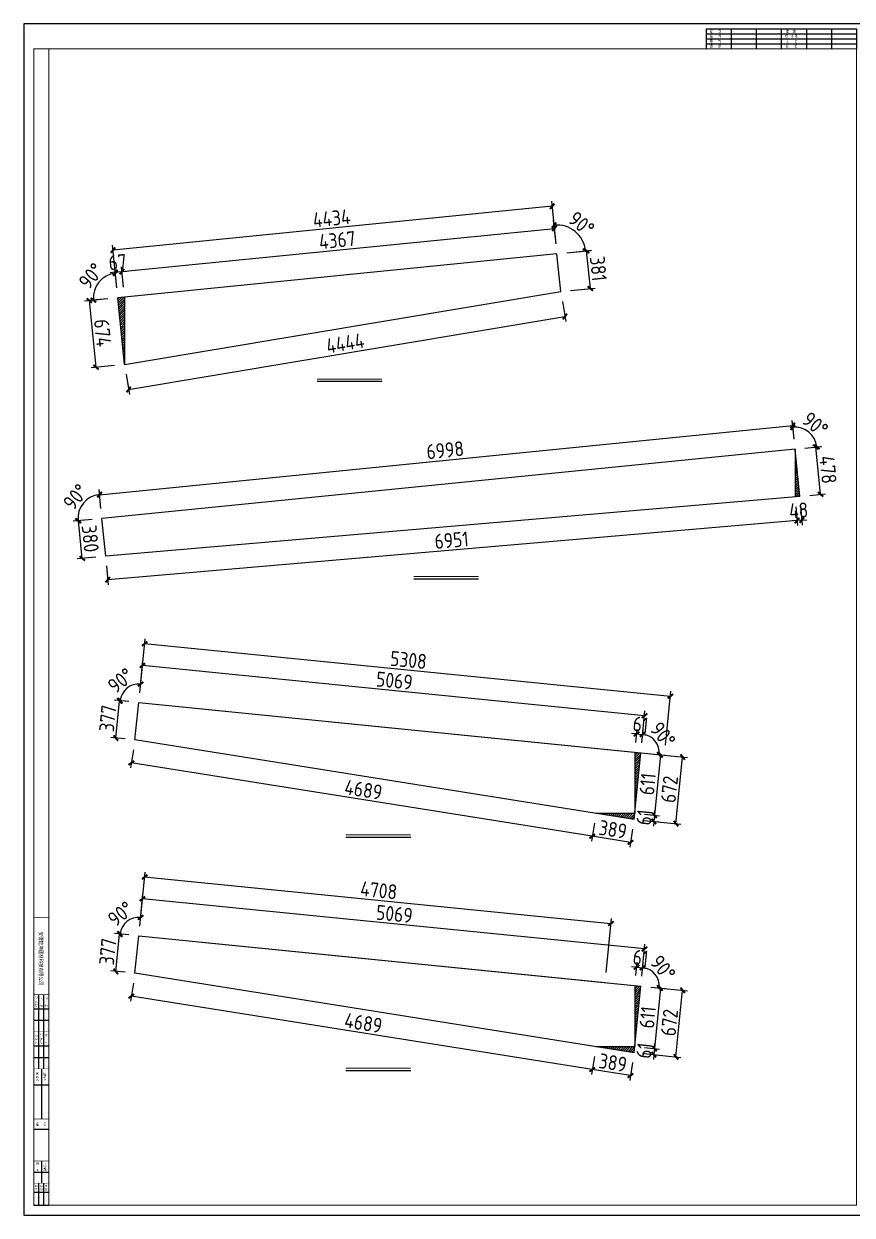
# Model space of a CAD drawing. Extents: x -41778 to 305453, y -85562 to 95360.
# Drawn here: x 104883 to 121527, y -85562 to -61625 of the extents above; entities that cross this region are included whole.
import ezdxf

# ---------------------------------------------------------------- set-up
doc = ezdxf.new("R2010")
doc.units = 0
doc.header["$LTSCALE"] = 1000
doc.header["$MEASUREMENT"] = 0
doc.layers.add('_TCH_MASK', color=7, linetype='Continuous')
doc.layers.add('PUB_TITLE', color=4, linetype='Continuous')
doc.styles.get("Standard").update_dxf_attribs({"font": 'gbenor.shx', "bigfont": 'gbcbig.shx'})
doc.styles.add('图框', font='')
doc.styles.get('图框').set_extended_font_data('SimSun')
doc.dimstyles.get("Standard").update_dxf_attribs({"dimscale": 100, "dimtxt": 3.5, "dimasz": 1, "dimexe": 2.5, "dimexo": 3, "dimgap": 1.5, "dimtad": 1, "dimdec": 0, "dimzin": 0, "dimdsep": 46, "dimtxsty": 'Standard', "dimblk": 'ARCHTICK', "dimcen": 0.09, "dimadec": 0, "dimazin": 0, "dimtfac": 1, "dimtdec": 0, "dimtix": 1, "dimtmove": 2, "dimatfit": 3, "dimfxl": 1, "dimtolj": 1, "dimtzin": 0, "dimarcsym": 0})
pattern_1 = [(45, (-56637.08, -27007.733), (-22.4506403, 22.4506403), [])]
pattern_2 = [(45, (-56637.08, -31695), (-22.4506403, 22.4506403), [])]

# ---------------------------------------------------------------- blocks, each defined once
blk = doc.blocks.new('$titleblk$00000095')
for p, q in [((-150, 20), (-150, 0)), ((-150, 20), (0, 20)), ((-150, 15), (-75, 15)), ((-125, 20), (-125, 0)), ((-100, 20), (-100, 0)), ((-75, 20), (-75, 0)), ((-75, 20), (-75, 0)), ((-75, 15), (0, 15)), ((-50, 20), (-50, 0)), ((-25, 20), (-25, 0)), ((0, 20), (0, 0)), ((-150, 10), (-75, 10)), ((-150, 5), (-75, 5)), ((-75, 10), (0, 10)), ((-75, 5), (0, 5))]:
    blk.add_line(p, q)
at = {"width": 0.8}
for s, p in [('建   筑', (-146.4, 15.6)), ('结   构', (-146.4, 10.9)), ('给 排 水', (-71, 10.9)), ('暖  通', (-70.3, 15.7)), ('通   讯', (-146.4, 0.9)), ('电   气', (-146.4, 5.6)), ('工   艺', (-70.3, 6.1)), ('自   控', (-70.3, 1.2))]:
    blk.add_text(s, height=3.51, dxfattribs=at).set_placement(p)
blk = doc.blocks.new('新块')
for p, q in [((-8240, 400), (-8240, 1000)), ((-7780, 400), (-7780, 1000)), ((-6760, 400), (-6760, 1000)), ((-6300, 400), (-6300, 1000)), ((-5200, 400), (-5200, 1000)), ((-3440, 400), (-3440, 1000)), ((-1720, 400), (-1720, 1000)), ((-920, 400), (-920, 1000)), ((-400, 400), (-400, 1000)), ((-5840, 800), (-8800, 800)), ((-5840, 600), (-8800, 600)), ((-5840, 700), (-3840, 700)), ((-2160, 700), (-1280, 700)), ((-400, 800), (-1280, 800)), ((-400, 600), (-1280, 600))]:
    blk.add_line(p, q)
for points, const_width in [([(-11880, 400), (-11880, 1000), (-400, 1000)], 32), ([(-8800, 400), (-8800, 1000)], 20), ([(-7320, 400), (-7320, 1000)], 20), ([(-5840, 400), (-5840, 1000)], 20), ([(-3840, 400), (-3840, 1000)], 20), ([(-2160, 400), (-2160, 1000)], 20), ([(-1280, 400), (-1280, 1000)], 20)]:
    blk.add_lwpolyline(points, dxfattribs=dict(const_width=const_width))
at = {"layer": 'PUB_TITLE'}
blk.add_lwpolyline([(-47560, 0), (0, 0), (0, 33640), (-47560, 33640)], close=True, dxfattribs=at)
at = {"layer": 'PUB_TITLE', "const_width": 40}
blk.add_lwpolyline([(-46560, 400), (-400, 400), (-400, 33240), (-46560, 33240)], close=True, dxfattribs=at)
at = {"layer": 'PUB_TITLE', "const_width": 32}
blk.add_lwpolyline([(-400, 1000), (-46560, 1000)], dxfattribs=at)
at = {"layer": 'PUB_TITLE', "xscale": 40, "yscale": 40, "zscale": 40, "rotation": 90}
blk.add_blockref('$titleblk$00000095', (-46560, 33240), dxfattribs=at)
at = {"style": '图框', "width": 0.8}
for s, height, p in [('安徽乾坤建材科技有限公司', 160, (-11315, 604)), ('项目负责人', 80, (-8739, 457)), ('审    核', 80, (-8702, 659)), ('审    定', 80, (-8701, 854)), ('设计负责人', 80, (-7265, 659)), ('校    对', 80, (-7217, 851)), ('设 计 人', 80, (-7213, 457)), ('项目名称', 80, (-5712, 494)), ('工程名称', 80, (-5712, 794)), ('名称', 80, (-3732, 498)), ('图纸', 80, (-3732, 778)), ('工程编号', 80, (-2112, 803)), ('图   号', 80, (-2098, 504)), ('比 例', 80, (-1211, 457)), ('阶 段', 80, (-1205, 851)), ('日 期', 80, (-1212, 659))]:
    blk.add_text(s, height=height, dxfattribs=at).set_placement(p)
for tag, p in [('审定人', (-8147, 838)), ('校对', (-6621, 837)), ('阶段', (-810, 832)), ('项目负责人', (-8228, 444)), ('审核人', (-8147, 641)), ('设计负责人', (-6745, 649)), ('设计人', (-6659, 447)), ('项目名称', (-5026, 479)), ('工程名称', (-5026, 781)), ('图名', (-3347, 649)), ('图号', (-1657, 502)), ('日期', (-905, 632)), ('比例', (-810, 446))]:
    blk.add_attdef(tag, p, '', height=120)
blk = doc.blocks.new('_ArchTick')
at = {"color": 0, "linetype": 'ByBlock', "const_width": 0.4}
blk.add_lwpolyline([(-0.5, -0.5), (0.5, 0.5)], dxfattribs=at)
blk = doc.blocks.new('*D507')
at = {"layer": '_TCH_MASK', "color": 0, "lineweight": -2}
for p, q in [((106572, -67147), (106100, -67194)), ((106334, -68525), (106200, -67184)), ((106706, -68488), (106234, -68535))]:
    blk.add_line(p, q, dxfattribs=at)
at = {"layer": 'Defpoints', "color": 0}
for p in [(106200, -67184), (106771, -67127), (106905, -68468)]:
    blk.add_point(p, dxfattribs=at)
at = {"layer": '_TCH_MASK', "color": 0, "lineweight": -2, "xscale": 100, "yscale": 100, "zscale": 100}
for p, rotation in [((106200, -67184), 95.71059313749845), ((106334, -68525), 275.7105931374984)]:
    blk.add_blockref('_ArchTick', p, dxfattribs=dict(at, rotation=rotation))
at = {"layer": '_TCH_MASK', "color": 0, "lineweight": 15, "insert": (106466, -67835), "char_height": 300, "attachment_point": 5, "rotation": 275.7106}
blk.add_mtext('\\A1;674', dxfattribs=at)
blk = doc.blocks.new('*D508')
at = {"layer": '_TCH_MASK', "color": 0, "lineweight": -2}
for p, q in [((106751, -66928), (106710, -66518)), ((106885, -66915), (106844, -66505)), ((106720, -66617), (106621, -66627)), ((106720, -66617), (106854, -66604)), ((106854, -66604), (106954, -66594))]:
    blk.add_line(p, q, dxfattribs=at)
at = {"layer": 'Defpoints', "color": 0}
for p in [(106854, -66604), (106771, -67127), (106905, -67114)]:
    blk.add_point(p, dxfattribs=at)
at = {"layer": '_TCH_MASK', "color": 0, "lineweight": -2, "xscale": 100, "yscale": 100, "zscale": 100}
for p, rotation in [((106720, -66617), 5.710593137502711), ((106854, -66604), 185.7105931375027)]:
    blk.add_blockref('_ArchTick', p, dxfattribs=dict(at, rotation=rotation))
at = {"layer": '_TCH_MASK', "color": 0, "lineweight": 15, "insert": (106767, -66412), "char_height": 300, "attachment_point": 5, "rotation": 5.7106}
blk.add_mtext('\\A1;67', dxfattribs=at)
blk = doc.blocks.new('*D509')
at = {"layer": '_TCH_MASK', "color": 0, "lineweight": -2}
for p, q in [((106854, -66604), (115545, -65735)), ((115576, -66046), (115535, -65636)), ((106885, -66915), (106844, -66505))]:
    blk.add_line(p, q, dxfattribs=at)
at = {"layer": 'Defpoints', "color": 0}
for p in [(115545, -65735), (115595, -66245), (106905, -67114)]:
    blk.add_point(p, dxfattribs=at)
at = {"layer": '_TCH_MASK', "color": 0, "lineweight": -2, "xscale": 100, "yscale": 100, "zscale": 100}
for p, rotation in [((115545, -65735), 5.710593137572555), ((106854, -66604), 185.7105931375726)]:
    blk.add_blockref('_ArchTick', p, dxfattribs=dict(at, rotation=rotation))
at = {"layer": '_TCH_MASK', "color": 0, "lineweight": 15, "insert": (111180, -65971), "char_height": 300, "attachment_point": 5, "rotation": 5.7106}
blk.add_mtext('\\A1;4367', dxfattribs=at)
blk = doc.blocks.new('*D510')
at = {"layer": '_TCH_MASK', "color": 0, "lineweight": -2}
for p, q in [((115795, -66225), (116290, -66175)), ((116266, -66944), (116190, -66185)), ((115870, -66983), (116365, -66934))]:
    blk.add_line(p, q, dxfattribs=at)
at = {"layer": 'Defpoints', "color": 0}
for p in [(115595, -66245), (116190, -66185), (115671, -67003)]:
    blk.add_point(p, dxfattribs=at)
at = {"layer": '_TCH_MASK', "color": 0, "lineweight": -2, "xscale": 100, "yscale": 100, "zscale": 100}
for p, rotation in [((116190, -66185), 95.71059313750204), ((116266, -66944), 275.710593137502)]:
    blk.add_blockref('_ArchTick', p, dxfattribs=dict(at, rotation=rotation))
at = {"layer": '_TCH_MASK', "color": 0, "lineweight": 15, "insert": (116427, -66545), "char_height": 300, "attachment_point": 5, "rotation": 275.7106}
blk.add_mtext('\\A1;381', dxfattribs=at)
blk = doc.blocks.new('*D511')
at = {"layer": '_TCH_MASK', "color": 0, "lineweight": -2}
for p, q in [((115500, -65290), (106676, -66172)), ((115576, -66046), (115490, -65190)), ((106751, -66928), (106666, -66073))]:
    blk.add_line(p, q, dxfattribs=at)
at = {"layer": 'Defpoints', "color": 0}
for p in [(106676, -66172), (115595, -66245), (106771, -67127)]:
    blk.add_point(p, dxfattribs=at)
at = {"layer": '_TCH_MASK', "color": 0, "lineweight": -2, "xscale": 100, "yscale": 100, "zscale": 100}
for p, rotation in [((115500, -65290), 5.710593137499674), ((106676, -66172), 185.7105931374997)]:
    blk.add_blockref('_ArchTick', p, dxfattribs=dict(at, rotation=rotation))
at = {"layer": '_TCH_MASK', "color": 0, "lineweight": 15, "insert": (111068, -65532), "char_height": 300, "attachment_point": 5, "rotation": 5.7106}
blk.add_mtext('\\A1;4434', dxfattribs=at)
blk = doc.blocks.new('*D505')
at = {"layer": '_TCH_MASK', "color": 0, "lineweight": -2}
for p, q in [((106751, -66928), (106712, -66538)), ((106572, -67147), (106182, -67186))]:
    blk.add_line(p, q, dxfattribs=at)
blk.add_arc((106771, -67127), 493, 95.7106, 185.7106, dxfattribs=at)
at = {"layer": 'Defpoints', "color": 0}
for p in [(115595, -66245), (106484, -66727), (106771, -67127), (106771, -67127), (106905, -68468)]:
    blk.add_point(p, dxfattribs=at)
at = {"layer": '_TCH_MASK', "color": 0, "lineweight": -2, "xscale": 100, "yscale": 100, "zscale": 100}
for p, rotation in [((106722, -66637), 5.710593137498387), ((106281, -67176), 275.7105931374997)]:
    blk.add_blockref('_ArchTick', p, dxfattribs=dict(at, rotation=rotation))
at = {"layer": '_TCH_MASK', "color": 0, "lineweight": 15, "insert": (106235, -66689), "char_height": 300, "attachment_point": 5, "rotation": 50.7106}
blk.add_mtext('\\A1;90°', dxfattribs=at)
blk = doc.blocks.new('*D506')
at = {"layer": '_TCH_MASK', "color": 0, "lineweight": -2}
for p, q in [((115576, -66046), (115528, -65570)), ((115795, -66225), (116270, -66177))]:
    blk.add_line(p, q, dxfattribs=at)
blk.add_arc((115595, -66245), 578, 5.7106, 95.7106, dxfattribs=at)
at = {"layer": 'Defpoints', "color": 0}
for p in [(116065, -65908), (115595, -66245), (115595, -66245), (115671, -67003), (106771, -67127)]:
    blk.add_point(p, dxfattribs=at)
at = {"layer": '_TCH_MASK', "color": 0, "lineweight": -2, "xscale": 100, "yscale": 100, "zscale": 100}
for p, rotation in [((115538, -65670), 185.7105931375016), ((116170, -66187), 275.7105931374996)]:
    blk.add_blockref('_ArchTick', p, dxfattribs=dict(at, rotation=rotation))
at = {"layer": '_TCH_MASK', "color": 0, "lineweight": 15, "insert": (116088, -65643), "char_height": 300, "attachment_point": 5, "rotation": 320.7106}
blk.add_mtext('\\A1;90°', dxfattribs=at)
blk = doc.blocks.new('*D512')
at = {"layer": '_TCH_MASK', "color": 0, "lineweight": -2}
for p, q in [((115704, -67201), (115772, -67605)), ((106989, -68972), (115755, -67507)), ((106938, -68666), (107006, -69070))]:
    blk.add_line(p, q, dxfattribs=at)
at = {"layer": 'Defpoints', "color": 0}
for p in [(115671, -67003), (115755, -67507), (106905, -68468)]:
    blk.add_point(p, dxfattribs=at)
at = {"layer": '_TCH_MASK', "color": 0, "lineweight": -2, "xscale": 100, "yscale": 100, "zscale": 100}
for p, rotation in [((115755, -67507), 9.48766147353099), ((106989, -68972), 189.487661473531)]:
    blk.add_blockref('_ArchTick', p, dxfattribs=dict(at, rotation=rotation))
at = {"layer": '_TCH_MASK', "color": 0, "lineweight": 15, "insert": (111340, -68042), "char_height": 300, "attachment_point": 5, "rotation": 9.4877}
blk.add_mtext('\\A1;4444', dxfattribs=at)
blk = doc.blocks.new('*D513')
at = {"layer": '_TCH_MASK', "color": 0, "lineweight": -2}
for p, q in [((120359, -69970), (120322, -69594)), ((106405, -71087), (120332, -69694)), ((106433, -71362), (106395, -70987))]:
    blk.add_line(p, q, dxfattribs=at)
at = {"layer": 'Defpoints', "color": 0}
for p in [(120332, -69694), (120379, -70169), (106453, -71561)]:
    blk.add_point(p, dxfattribs=at)
at = {"layer": '_TCH_MASK', "color": 0, "lineweight": -2, "xscale": 100, "yscale": 100, "zscale": 100}
for p, rotation in [((120332, -69694), 5.710593137499671), ((106405, -71087), 185.7105931374997)]:
    blk.add_blockref('_ArchTick', p, dxfattribs=dict(at, rotation=rotation))
at = {"layer": '_TCH_MASK', "color": 0, "lineweight": 15, "insert": (113349, -70191), "char_height": 300, "attachment_point": 5, "rotation": 5.7106}
blk.add_mtext('\\A1;6998', dxfattribs=at)
blk = doc.blocks.new('*D514')
at = {"layer": '_TCH_MASK', "color": 0, "lineweight": -2}
for p, q in [((106254, -71581), (105882, -71618)), ((106057, -72365), (105981, -71608)), ((106329, -72338), (105958, -72375))]:
    blk.add_line(p, q, dxfattribs=at)
at = {"layer": 'Defpoints', "color": 0}
for p in [(106453, -71561), (105981, -71608), (106528, -72318)]:
    blk.add_point(p, dxfattribs=at)
at = {"layer": '_TCH_MASK', "color": 0, "lineweight": -2, "xscale": 100, "yscale": 100, "zscale": 100}
for p, rotation in [((105981, -71608), 95.71059313749835), ((106057, -72365), 275.7105931374983)]:
    blk.add_blockref('_ArchTick', p, dxfattribs=dict(at, rotation=rotation))
at = {"layer": '_TCH_MASK', "color": 0, "lineweight": 15, "insert": (106218, -71967), "char_height": 300, "attachment_point": 5, "rotation": 275.7106}
blk.add_mtext('\\A1;380', dxfattribs=at)
blk = doc.blocks.new('*D515')
at = {"layer": '_TCH_MASK', "color": 0, "lineweight": -2}
for p, q in [((120578, -70149), (120895, -70117)), ((120891, -71078), (120796, -70127)), ((120673, -71100), (120991, -71068))]:
    blk.add_line(p, q, dxfattribs=at)
at = {"layer": 'Defpoints', "color": 0}
for p in [(120796, -70127), (120379, -70169), (120474, -71120)]:
    blk.add_point(p, dxfattribs=at)
at = {"layer": '_TCH_MASK', "color": 0, "lineweight": -2, "xscale": 100, "yscale": 100, "zscale": 100}
for p, rotation in [((120796, -70127), 95.71059313749788), ((120891, -71078), 275.7105931374979)]:
    blk.add_blockref('_ArchTick', p, dxfattribs=dict(at, rotation=rotation))
at = {"layer": '_TCH_MASK', "color": 0, "lineweight": 15, "insert": (121042, -70583), "char_height": 300, "attachment_point": 5, "rotation": 275.7106}
blk.add_mtext('\\A1;478', dxfattribs=at)
blk = doc.blocks.new('*D516')
at = {"layer": '_TCH_MASK', "color": 0, "lineweight": -2}
for p, q in [((120396, -71327), (120429, -71704)), ((120491, -71319), (120524, -71696)), ((120420, -71605), (120320, -71613)), ((120515, -71596), (120420, -71605)), ((120515, -71596), (120615, -71588))]:
    blk.add_line(p, q, dxfattribs=at)
at = {"layer": 'Defpoints', "color": 0}
for p in [(120379, -71128), (120474, -71120), (120420, -71605)]:
    blk.add_point(p, dxfattribs=at)
at = {"layer": '_TCH_MASK', "color": 0, "lineweight": -2, "xscale": 100, "yscale": 100, "zscale": 100}
for p, rotation in [((120420, -71605), 4.910748881621062), ((120515, -71596), 184.9107488816211)]:
    blk.add_blockref('_ArchTick', p, dxfattribs=dict(at, rotation=rotation))
at = {"layer": '_TCH_MASK', "color": 0, "lineweight": 15, "insert": (120450, -71401), "char_height": 300, "attachment_point": 5, "rotation": 4.9107}
blk.add_mtext('\\A1;48', dxfattribs=at)
blk = doc.blocks.new('*D517')
at = {"layer": '_TCH_MASK', "color": 0, "lineweight": -2}
for p, q in [((120396, -71327), (120429, -71704)), ((120420, -71605), (106569, -72795)), ((106546, -72517), (106578, -72894))]:
    blk.add_line(p, q, dxfattribs=at)
at = {"layer": 'Defpoints', "color": 0}
for p in [(120379, -71128), (106528, -72318), (106569, -72795)]:
    blk.add_point(p, dxfattribs=at)
at = {"layer": '_TCH_MASK', "color": 0, "lineweight": -2, "xscale": 100, "yscale": 100, "zscale": 100}
for p, rotation in [((120420, -71605), 4.91074888154273), ((106569, -72795), 184.9107488815427)]:
    blk.add_blockref('_ArchTick', p, dxfattribs=dict(at, rotation=rotation))
at = {"layer": '_TCH_MASK', "color": 0, "lineweight": 15, "insert": (113478, -72000), "char_height": 300, "attachment_point": 5, "rotation": 4.9107}
blk.add_mtext('\\A1;6951', dxfattribs=at)
blk = doc.blocks.new('*D518')
at = {"layer": '_TCH_MASK', "color": 0, "lineweight": -2}
for p, q in [((106433, -71362), (106395, -70981)), ((106254, -71581), (105873, -71619))]:
    blk.add_line(p, q, dxfattribs=at)
blk.add_arc((106453, -71561), 483, 95.7106, 185.7106, dxfattribs=at)
at = {"layer": 'Defpoints', "color": 0}
for p in [(120379, -70169), (106171, -71169), (106453, -71561), (106453, -71561), (106528, -72318)]:
    blk.add_point(p, dxfattribs=at)
at = {"layer": '_TCH_MASK', "color": 0, "lineweight": -2, "xscale": 100, "yscale": 100, "zscale": 100}
for p, rotation in [((106405, -71081), 5.710593137498641), ((105972, -71609), 275.7105931374996)]:
    blk.add_blockref('_ArchTick', p, dxfattribs=dict(at, rotation=rotation))
at = {"layer": '_TCH_MASK', "color": 0, "lineweight": 15, "insert": (105924, -71129), "char_height": 300, "attachment_point": 5, "rotation": 50.7106}
blk.add_mtext('\\A1;90°', dxfattribs=at)
blk = doc.blocks.new('*D519')
at = {"layer": '_TCH_MASK', "color": 0, "lineweight": -2}
for p, q in [((120359, -69970), (120325, -69631)), ((120578, -70149), (120917, -70115))]:
    blk.add_line(p, q, dxfattribs=at)
blk.add_arc((120379, -70169), 441, 5.7106, 95.7106, dxfattribs=at)
at = {"layer": 'Defpoints', "color": 0}
for p in [(120737, -69911), (120379, -70169), (120379, -70169), (120474, -71120), (106453, -71561)]:
    blk.add_point(p, dxfattribs=at)
at = {"layer": '_TCH_MASK', "color": 0, "lineweight": -2, "xscale": 100, "yscale": 100, "zscale": 100}
for p, rotation in [((120335, -69730), 185.7105931374982), ((120818, -70125), 275.7105931374996)]:
    blk.add_blockref('_ArchTick', p, dxfattribs=dict(at, rotation=rotation))
at = {"layer": '_TCH_MASK', "color": 0, "lineweight": 15, "insert": (120785, -69673), "char_height": 300, "attachment_point": 5, "rotation": 320.7106}
blk.add_mtext('\\A1;90°', dxfattribs=at)
blk = doc.blocks.new('*D520')
at = {"layer": '_TCH_MASK', "color": 0, "lineweight": -2}
for p, q in [((106993, -75244), (106706, -75215)), ((106731, -75976), (106806, -75225)), ((106918, -75994), (106631, -75966))]:
    blk.add_line(p, q, dxfattribs=at)
at = {"layer": 'Defpoints', "color": 0}
for p in [(106806, -75225), (107192, -75264), (107117, -76014)]:
    blk.add_point(p, dxfattribs=at)
at = {"layer": '_TCH_MASK', "color": 0, "lineweight": -2, "xscale": 100, "yscale": 100, "zscale": 100}
for p, rotation in [((106806, -75225), 84.28940686249827), ((106731, -75976), 264.2894068624983)]:
    blk.add_blockref('_ArchTick', p, dxfattribs=dict(at, rotation=rotation))
at = {"layer": '_TCH_MASK', "color": 0, "lineweight": 15, "insert": (106569, -75581), "char_height": 300, "attachment_point": 5, "rotation": 84.2894}
blk.add_mtext('\\A1;377', dxfattribs=at)
blk = doc.blocks.new('*D521')
at = {"layer": '_TCH_MASK', "color": 0, "lineweight": -2}
for p, q in [((107212, -75065), (107320, -73980)), ((107310, -74079), (117874, -75136)), ((117775, -76121), (117884, -75036))]:
    blk.add_line(p, q, dxfattribs=at)
at = {"layer": 'Defpoints', "color": 0}
for p in [(117874, -75136), (107192, -75264), (117755, -76320)]:
    blk.add_point(p, dxfattribs=at)
at = {"layer": '_TCH_MASK', "color": 0, "lineweight": -2, "xscale": 100, "yscale": 100, "zscale": 100}
for p, rotation in [((107310, -74079), 174.2894068625005), ((117874, -75136), 354.2894068625005)]:
    blk.add_blockref('_ArchTick', p, dxfattribs=dict(at, rotation=rotation))
at = {"layer": '_TCH_MASK', "color": 0, "lineweight": 15, "insert": (112612, -74408), "char_height": 300, "attachment_point": 5, "rotation": 354.2894}
blk.add_mtext('\\A1;5308', dxfattribs=at)
blk = doc.blocks.new('*D522')
at = {"layer": '_TCH_MASK', "color": 0, "lineweight": -2}
for p, q in [((117178, -76062), (117205, -75794)), ((117300, -76074), (117326, -75806)), ((117195, -75894), (117096, -75884)), ((117195, -75894), (117317, -75906)), ((117317, -75906), (117416, -75916))]:
    blk.add_line(p, q, dxfattribs=at)
at = {"layer": 'Defpoints', "color": 0}
for p in [(117317, -75906), (117158, -76261), (117280, -76273)]:
    blk.add_point(p, dxfattribs=at)
at = {"layer": '_TCH_MASK', "color": 0, "lineweight": -2, "xscale": 100, "yscale": 100, "zscale": 100}
for p, rotation in [((117195, -75894), 354.2894068624225), ((117317, -75906), 174.2894068624226)]:
    blk.add_blockref('_ArchTick', p, dxfattribs=dict(at, rotation=rotation))
at = {"layer": '_TCH_MASK', "color": 0, "lineweight": 15, "insert": (117276, -75701), "char_height": 300, "attachment_point": 5, "rotation": 354.2894}
blk.add_mtext('\\A1;61', dxfattribs=at)
blk = doc.blocks.new('*D523')
at = {"layer": '_TCH_MASK', "color": 0, "lineweight": -2}
for p, q in [((107212, -75065), (107276, -74418)), ((117355, -75526), (107266, -74517)), ((117300, -76074), (117364, -75427))]:
    blk.add_line(p, q, dxfattribs=at)
at = {"layer": 'Defpoints', "color": 0}
for p in [(107266, -74517), (107192, -75264), (117280, -76273)]:
    blk.add_point(p, dxfattribs=at)
at = {"layer": '_TCH_MASK', "color": 0, "lineweight": -2, "xscale": 100, "yscale": 100, "zscale": 100}
for p, rotation in [((107266, -74517), 174.2894068625004), ((117355, -75526), 354.2894068625004)]:
    blk.add_blockref('_ArchTick', p, dxfattribs=dict(at, rotation=rotation))
at = {"layer": '_TCH_MASK', "color": 0, "lineweight": 15, "insert": (112330, -74823), "char_height": 300, "attachment_point": 5, "rotation": 354.2894}
blk.add_mtext('\\A1;5069', dxfattribs=at)
blk = doc.blocks.new('*D524')
at = {"layer": '_TCH_MASK', "color": 0, "lineweight": -2}
for p, q in [((117479, -76293), (117775, -76322)), ((117676, -76312), (117554, -77528)), ((117357, -77508), (117654, -77538))]:
    blk.add_line(p, q, dxfattribs=at)
at = {"layer": 'Defpoints', "color": 0}
for p in [(117280, -76273), (117158, -77488), (117554, -77528)]:
    blk.add_point(p, dxfattribs=at)
at = {"layer": '_TCH_MASK', "color": 0, "lineweight": -2, "xscale": 100, "yscale": 100, "zscale": 100}
for p, rotation in [((117676, -76312), 84.28940686249913), ((117554, -77528), 264.2894068624991)]:
    blk.add_blockref('_ArchTick', p, dxfattribs=dict(at, rotation=rotation))
at = {"layer": '_TCH_MASK', "color": 0, "lineweight": 15, "insert": (117416, -76900), "char_height": 300, "attachment_point": 5, "rotation": 84.2894}
blk.add_mtext('\\A1;611', dxfattribs=at)
blk = doc.blocks.new('*D525')
at = {"layer": '_TCH_MASK', "color": 0, "lineweight": -2}
for p, q in [((117357, -77508), (117654, -77538)), ((117554, -77528), (117542, -77650)), ((117554, -77528), (117564, -77428)), ((117345, -77630), (117642, -77660)), ((117542, -77650), (117532, -77749))]:
    blk.add_line(p, q, dxfattribs=at)
at = {"layer": 'Defpoints', "color": 0}
for p in [(117158, -77488), (117146, -77610), (117542, -77650)]:
    blk.add_point(p, dxfattribs=at)
at = {"layer": '_TCH_MASK', "color": 0, "lineweight": -2, "xscale": 100, "yscale": 100, "zscale": 100}
for p, rotation in [((117554, -77528), 264.2894068624252), ((117542, -77650), 84.28940686242518)]:
    blk.add_blockref('_ArchTick', p, dxfattribs=dict(at, rotation=rotation))
at = {"layer": '_TCH_MASK', "color": 0, "lineweight": 15, "insert": (117349, -77569), "char_height": 300, "attachment_point": 5, "rotation": 84.2894}
blk.add_mtext('\\A1;61', dxfattribs=at)
blk = doc.blocks.new('*D526')
at = {"layer": '_TCH_MASK', "color": 0, "lineweight": -2}
for p, q in [((117479, -76293), (118220, -76367)), ((117987, -77694), (118121, -76357)), ((117345, -77630), (118087, -77704))]:
    blk.add_line(p, q, dxfattribs=at)
at = {"layer": 'Defpoints', "color": 0}
for p in [(117280, -76273), (118121, -76357), (117146, -77610)]:
    blk.add_point(p, dxfattribs=at)
at = {"layer": '_TCH_MASK', "color": 0, "lineweight": -2, "xscale": 100, "yscale": 100, "zscale": 100}
for p, rotation in [((118121, -76357), 84.28940686249906), ((117987, -77694), 264.2894068624991)]:
    blk.add_blockref('_ArchTick', p, dxfattribs=dict(at, rotation=rotation))
at = {"layer": '_TCH_MASK', "color": 0, "lineweight": 15, "insert": (117855, -77006), "char_height": 300, "attachment_point": 5, "rotation": 84.2894}
blk.add_mtext('\\A1;672', dxfattribs=at)
blk = doc.blocks.new('*D527')
at = {"layer": '_TCH_MASK', "color": 0, "lineweight": -2}
for p, q in [((116347, -77686), (116289, -78047)), ((117073, -78071), (116305, -77949)), ((117115, -77808), (117057, -78169))]:
    blk.add_line(p, q, dxfattribs=at)
at = {"layer": 'Defpoints', "color": 0}
for p in [(116378, -77488), (117146, -77610), (116305, -77949)]:
    blk.add_point(p, dxfattribs=at)
at = {"layer": '_TCH_MASK', "color": 0, "lineweight": -2, "xscale": 100, "yscale": 100, "zscale": 100}
for p, rotation in [((116305, -77949), 170.958315976071), ((117073, -78071), 350.9583159760709)]:
    blk.add_blockref('_ArchTick', p, dxfattribs=dict(at, rotation=rotation))
at = {"layer": '_TCH_MASK', "color": 0, "lineweight": 15, "insert": (116720, -77812), "char_height": 300, "attachment_point": 5, "rotation": 350.9583}
blk.add_mtext('\\A1;389', dxfattribs=at)
blk = doc.blocks.new('*D528')
at = {"layer": '_TCH_MASK', "color": 0, "lineweight": -2}
for p, q in [((107085, -76212), (107028, -76574)), ((116305, -77949), (107043, -76475)), ((116347, -77686), (116289, -78047))]:
    blk.add_line(p, q, dxfattribs=at)
at = {"layer": 'Defpoints', "color": 0}
for p in [(107117, -76014), (107043, -76475), (116378, -77488)]:
    blk.add_point(p, dxfattribs=at)
at = {"layer": '_TCH_MASK', "color": 0, "lineweight": -2, "xscale": 100, "yscale": 100, "zscale": 100}
for p, rotation in [((107043, -76475), 170.9583159761437), ((116305, -77949), 350.9583159761437)]:
    blk.add_blockref('_ArchTick', p, dxfattribs=dict(at, rotation=rotation))
at = {"layer": '_TCH_MASK', "color": 0, "lineweight": 15, "insert": (111706, -77014), "char_height": 300, "attachment_point": 5, "rotation": 350.9583}
blk.add_mtext('\\A1;4689', dxfattribs=at)
blk = doc.blocks.new('*D529')
at = {"layer": '_TCH_MASK', "color": 0, "lineweight": -2}
for p, q in [((107212, -75065), (107239, -74792)), ((106993, -75244), (106720, -75217))]:
    blk.add_line(p, q, dxfattribs=at)
blk.add_arc((107192, -75264), 375, 84.2894, 174.2894, dxfattribs=at)
at = {"layer": 'Defpoints', "color": 0}
for p in [(107038, -74923), (107192, -75264), (107192, -75264), (107117, -76014), (117280, -76273)]:
    blk.add_point(p, dxfattribs=at)
at = {"layer": '_TCH_MASK', "color": 0, "lineweight": -2, "xscale": 100, "yscale": 100, "zscale": 100}
for p, rotation in [((107229, -74891), 354.2894068624983), ((106819, -75227), 264.2894068625005)]:
    blk.add_blockref('_ArchTick', p, dxfattribs=dict(at, rotation=rotation))
at = {"layer": '_TCH_MASK', "color": 0, "lineweight": 15, "insert": (106828, -74819), "char_height": 300, "attachment_point": 5, "rotation": 39.2894}
blk.add_mtext('\\A1;90°', dxfattribs=at)
blk = doc.blocks.new('*D530')
at = {"layer": '_TCH_MASK', "color": 0, "lineweight": -2}
for p, q in [((117300, -76074), (117327, -75801)), ((117479, -76293), (117752, -76320))]:
    blk.add_line(p, q, dxfattribs=at)
blk.add_arc((117280, -76273), 374, 354.2894, 84.2894, dxfattribs=at)
at = {"layer": 'Defpoints', "color": 0}
for p in [(107192, -75264), (117621, -76119), (117280, -76273), (117280, -76273), (117146, -77610)]:
    blk.add_point(p, dxfattribs=at)
at = {"layer": '_TCH_MASK', "color": 0, "lineweight": -2, "xscale": 100, "yscale": 100, "zscale": 100}
for p, rotation in [((117317, -75900), 174.2894068624982), ((117652, -76310), 264.2894068625003)]:
    blk.add_blockref('_ArchTick', p, dxfattribs=dict(at, rotation=rotation))
at = {"layer": '_TCH_MASK', "color": 0, "lineweight": 15, "insert": (117724, -75909), "char_height": 300, "attachment_point": 5, "rotation": 309.2894}
blk.add_mtext('\\A1;90°', dxfattribs=at)
blk = doc.blocks.new('*D532')
at = {"layer": '_TCH_MASK', "color": 0, "lineweight": -2}
for p, q in [((106993, -79931), (106706, -79903)), ((106731, -80663), (106806, -79913)), ((106918, -80682), (106631, -80653))]:
    blk.add_line(p, q, dxfattribs=at)
at = {"layer": 'Defpoints', "color": 0}
for p in [(106806, -79913), (107192, -79951), (107117, -80702)]:
    blk.add_point(p, dxfattribs=at)
at = {"layer": '_TCH_MASK', "color": 0, "lineweight": -2, "xscale": 100, "yscale": 100, "zscale": 100}
for p, rotation in [((106806, -79913), 84.28940686249827), ((106731, -80663), 264.2894068624983)]:
    blk.add_blockref('_ArchTick', p, dxfattribs=dict(at, rotation=rotation))
at = {"layer": '_TCH_MASK', "color": 0, "lineweight": 15, "insert": (106569, -80268), "char_height": 300, "attachment_point": 5, "rotation": 84.2894}
blk.add_mtext('\\A1;377', dxfattribs=at)
blk = doc.blocks.new('*D531')
at = {"layer": '_TCH_MASK', "color": 0, "lineweight": -2}
for p, q in [((107212, -79752), (107320, -78667)), ((107310, -78767), (116680, -79703)), ((116581, -80689), (116690, -79604))]:
    blk.add_line(p, q, dxfattribs=at)
at = {"layer": 'Defpoints', "color": 0}
for p in [(116680, -79703), (107192, -79951), (116561, -80888)]:
    blk.add_point(p, dxfattribs=at)
at = {"layer": '_TCH_MASK', "color": 0, "lineweight": -2, "xscale": 100, "yscale": 100, "zscale": 100}
for p, rotation in [((107310, -78767), 174.2894068625005), ((116680, -79703), 354.2894068625005)]:
    blk.add_blockref('_ArchTick', p, dxfattribs=dict(at, rotation=rotation))
at = {"layer": '_TCH_MASK', "color": 0, "lineweight": 15, "insert": (112015, -79036), "char_height": 300, "attachment_point": 5, "rotation": 354.2894}
blk.add_mtext('\\A1;4708', dxfattribs=at)
blk = doc.blocks.new('*D533')
at = {"layer": '_TCH_MASK', "color": 0, "lineweight": -2}
for p, q in [((117195, -80581), (117096, -80571)), ((117178, -80749), (117205, -80481)), ((117195, -80581), (117317, -80593)), ((117300, -80761), (117326, -80494)), ((117317, -80593), (117416, -80603))]:
    blk.add_line(p, q, dxfattribs=at)
at = {"layer": 'Defpoints', "color": 0}
for p in [(117317, -80593), (117158, -80948), (117280, -80960)]:
    blk.add_point(p, dxfattribs=at)
at = {"layer": '_TCH_MASK', "color": 0, "lineweight": -2, "xscale": 100, "yscale": 100, "zscale": 100}
for p, rotation in [((117195, -80581), 354.2894068624241), ((117317, -80593), 174.2894068624241)]:
    blk.add_blockref('_ArchTick', p, dxfattribs=dict(at, rotation=rotation))
at = {"layer": '_TCH_MASK', "color": 0, "lineweight": 15, "insert": (117276, -80388), "char_height": 300, "attachment_point": 5, "rotation": 354.2894}
blk.add_mtext('\\A1;61', dxfattribs=at)
blk = doc.blocks.new('*D534')
at = {"layer": '_TCH_MASK', "color": 0, "lineweight": -2}
for p, q in [((107212, -79752), (107276, -79105)), ((117355, -80213), (107266, -79205)), ((117300, -80761), (117364, -80114))]:
    blk.add_line(p, q, dxfattribs=at)
at = {"layer": 'Defpoints', "color": 0}
for p in [(107266, -79205), (107192, -79951), (117280, -80960)]:
    blk.add_point(p, dxfattribs=at)
at = {"layer": '_TCH_MASK', "color": 0, "lineweight": -2, "xscale": 100, "yscale": 100, "zscale": 100}
for p, rotation in [((107266, -79205), 174.2894068625004), ((117355, -80213), 354.2894068625004)]:
    blk.add_blockref('_ArchTick', p, dxfattribs=dict(at, rotation=rotation))
at = {"layer": '_TCH_MASK', "color": 0, "lineweight": 15, "insert": (112330, -79510), "char_height": 300, "attachment_point": 5, "rotation": 354.2894}
blk.add_mtext('\\A1;5069', dxfattribs=at)
blk = doc.blocks.new('*D535')
at = {"layer": '_TCH_MASK', "color": 0, "lineweight": -2}
for p, q in [((117479, -80980), (117775, -81010)), ((117676, -81000), (117554, -82215)), ((117357, -82195), (117654, -82225))]:
    blk.add_line(p, q, dxfattribs=at)
at = {"layer": 'Defpoints', "color": 0}
for p in [(117280, -80960), (117158, -82175), (117554, -82215)]:
    blk.add_point(p, dxfattribs=at)
at = {"layer": '_TCH_MASK', "color": 0, "lineweight": -2, "xscale": 100, "yscale": 100, "zscale": 100}
for p, rotation in [((117676, -81000), 84.28940686249913), ((117554, -82215), 264.2894068624991)]:
    blk.add_blockref('_ArchTick', p, dxfattribs=dict(at, rotation=rotation))
at = {"layer": '_TCH_MASK', "color": 0, "lineweight": 15, "insert": (117416, -81587), "char_height": 300, "attachment_point": 5, "rotation": 84.2894}
blk.add_mtext('\\A1;611', dxfattribs=at)
blk = doc.blocks.new('*D536')
at = {"layer": '_TCH_MASK', "color": 0, "lineweight": -2}
for p, q in [((117345, -82317), (117642, -82347)), ((117357, -82195), (117654, -82225)), ((117542, -82337), (117532, -82437)), ((117554, -82215), (117542, -82337)), ((117554, -82215), (117564, -82115))]:
    blk.add_line(p, q, dxfattribs=at)
at = {"layer": 'Defpoints', "color": 0}
for p in [(117146, -82298), (117158, -82175), (117542, -82337)]:
    blk.add_point(p, dxfattribs=at)
at = {"layer": '_TCH_MASK', "color": 0, "lineweight": -2, "xscale": 100, "yscale": 100, "zscale": 100}
for p, rotation in [((117542, -82337), 84.28940686242363), ((117554, -82215), 264.2894068624236)]:
    blk.add_blockref('_ArchTick', p, dxfattribs=dict(at, rotation=rotation))
at = {"layer": '_TCH_MASK', "color": 0, "lineweight": 15, "insert": (117349, -82256), "char_height": 300, "attachment_point": 5, "rotation": 84.2894}
blk.add_mtext('\\A1;61', dxfattribs=at)
blk = doc.blocks.new('*D537')
at = {"layer": '_TCH_MASK', "color": 0, "lineweight": -2}
for p, q in [((117479, -80980), (118220, -81054)), ((117987, -82382), (118121, -81044)), ((117345, -82317), (118087, -82392))]:
    blk.add_line(p, q, dxfattribs=at)
at = {"layer": 'Defpoints', "color": 0}
for p in [(117280, -80960), (118121, -81044), (117146, -82298)]:
    blk.add_point(p, dxfattribs=at)
at = {"layer": '_TCH_MASK', "color": 0, "lineweight": -2, "xscale": 100, "yscale": 100, "zscale": 100}
for p, rotation in [((118121, -81044), 84.28940686249906), ((117987, -82382), 264.2894068624991)]:
    blk.add_blockref('_ArchTick', p, dxfattribs=dict(at, rotation=rotation))
at = {"layer": '_TCH_MASK', "color": 0, "lineweight": 15, "insert": (117855, -81693), "char_height": 300, "attachment_point": 5, "rotation": 84.2894}
blk.add_mtext('\\A1;672', dxfattribs=at)
blk = doc.blocks.new('*D538')
at = {"layer": '_TCH_MASK', "color": 0, "lineweight": -2}
for p, q in [((116347, -82373), (116289, -82735)), ((117115, -82495), (117057, -82857)), ((117073, -82758), (116305, -82636))]:
    blk.add_line(p, q, dxfattribs=at)
at = {"layer": 'Defpoints', "color": 0}
for p in [(116378, -82175), (117146, -82298), (116305, -82636)]:
    blk.add_point(p, dxfattribs=at)
at = {"layer": '_TCH_MASK', "color": 0, "lineweight": -2, "xscale": 100, "yscale": 100, "zscale": 100}
for p, rotation in [((116305, -82636), 170.958315976071), ((117073, -82758), 350.9583159760709)]:
    blk.add_blockref('_ArchTick', p, dxfattribs=dict(at, rotation=rotation))
at = {"layer": '_TCH_MASK', "color": 0, "lineweight": 15, "insert": (116720, -82499), "char_height": 300, "attachment_point": 5, "rotation": 350.9583}
blk.add_mtext('\\A1;389', dxfattribs=at)
blk = doc.blocks.new('*D539')
at = {"layer": '_TCH_MASK', "color": 0, "lineweight": -2}
for p, q in [((107085, -80899), (107028, -81261)), ((116305, -82636), (107043, -81162)), ((116347, -82373), (116289, -82735))]:
    blk.add_line(p, q, dxfattribs=at)
at = {"layer": 'Defpoints', "color": 0}
for p in [(107117, -80702), (107043, -81162), (116378, -82175)]:
    blk.add_point(p, dxfattribs=at)
at = {"layer": '_TCH_MASK', "color": 0, "lineweight": -2, "xscale": 100, "yscale": 100, "zscale": 100}
for p, rotation in [((107043, -81162), 170.9583159761676), ((116305, -82636), 350.9583159761676)]:
    blk.add_blockref('_ArchTick', p, dxfattribs=dict(at, rotation=rotation))
at = {"layer": '_TCH_MASK', "color": 0, "lineweight": 15, "insert": (111706, -81701), "char_height": 300, "attachment_point": 5, "rotation": 350.9583}
blk.add_mtext('\\A1;4689', dxfattribs=at)
blk = doc.blocks.new('*D540')
at = {"layer": '_TCH_MASK', "color": 0, "lineweight": -2}
for p, q in [((107212, -79752), (107239, -79479)), ((106993, -79931), (106720, -79904))]:
    blk.add_line(p, q, dxfattribs=at)
blk.add_arc((107192, -79951), 375, 84.2894, 174.2894, dxfattribs=at)
at = {"layer": 'Defpoints', "color": 0}
for p in [(107038, -79610), (107192, -79951), (107192, -79951), (107117, -80702), (117280, -80960)]:
    blk.add_point(p, dxfattribs=at)
at = {"layer": '_TCH_MASK', "color": 0, "lineweight": -2, "xscale": 100, "yscale": 100, "zscale": 100}
for p, rotation in [((107229, -79579), 354.2894068624983), ((106819, -79914), 264.2894068625005)]:
    blk.add_blockref('_ArchTick', p, dxfattribs=dict(at, rotation=rotation))
at = {"layer": '_TCH_MASK', "color": 0, "lineweight": 15, "insert": (106828, -79507), "char_height": 300, "attachment_point": 5, "rotation": 39.2894}
blk.add_mtext('\\A1;90°', dxfattribs=at)
blk = doc.blocks.new('*D541')
at = {"layer": '_TCH_MASK', "color": 0, "lineweight": -2}
for p, q in [((117300, -80761), (117327, -80488)), ((117479, -80980), (117752, -81007))]:
    blk.add_line(p, q, dxfattribs=at)
blk.add_arc((117280, -80960), 374, 354.2894, 84.2894, dxfattribs=at)
at = {"layer": 'Defpoints', "color": 0}
for p in [(107192, -79951), (117621, -80806), (117280, -80960), (117280, -80960), (117146, -82298)]:
    blk.add_point(p, dxfattribs=at)
at = {"layer": '_TCH_MASK', "color": 0, "lineweight": -2, "xscale": 100, "yscale": 100, "zscale": 100}
for p, rotation in [((117317, -80587), 174.2894068624991), ((117652, -80997), 264.2894068625003)]:
    blk.add_blockref('_ArchTick', p, dxfattribs=dict(at, rotation=rotation))
at = {"layer": '_TCH_MASK', "color": 0, "lineweight": 15, "insert": (117724, -80596), "char_height": 300, "attachment_point": 5, "rotation": 309.2894}
blk.add_mtext('\\A1;90°', dxfattribs=at)

msp = doc.modelspace()

# ---------------------------------------------------------------- hatches: boundary and pattern name
h = msp.add_hatch()
h.set_pattern_fill('ANSI31', color=256, scale=20, style=0)
h.set_pattern_definition([(45, (-10175.767, -16799.257), (-22.45064, 22.45064), [])])
h.paths.add_polyline_path([(106905.3, -68468.3), (106905.3, -67113.7), (106771.2, -67127.1)])
h = msp.add_hatch()
h.set_pattern_fill('ANSI31', color=256, scale=20, style=0)
h.set_pattern_definition([(45, (-29829.97, -23004.366), (-22.45064, 22.45064), [])])
h.paths.add_polyline_path([(120379, -71128), (120474.1, -71119.8), (120379, -70168.7)])
h = msp.add_hatch()
h.set_pattern_fill('ANSI31', color=2, scale=20, style=0)
h.set_pattern_definition(pattern_1)
h.paths.add_polyline_path([(117158.3, -77488.1), (117279.8, -76272.8), (117158.3, -76260.7)])
h = msp.add_hatch()
h.set_pattern_fill('ANSI31', color=2, scale=20, style=0)
h.set_pattern_definition(pattern_1)
h.paths.add_polyline_path([(116378.3, -77488.1), (117146.1, -77610.3), (117158.3, -77488.1)])
h = msp.add_hatch()
h.set_pattern_fill('ANSI31', color=2, scale=20, style=0)
h.set_pattern_definition(pattern_2)
h.paths.add_polyline_path([(117158.3, -82175.4), (117279.8, -80960.1), (117158.3, -80947.9)])
h = msp.add_hatch()
h.set_pattern_fill('ANSI31', color=2, scale=20, style=0)
h.set_pattern_definition(pattern_2)
h.paths.add_polyline_path([(116378.3, -82175.4), (117146.1, -82297.6), (117158.3, -82175.4)])

# ---------------------------------------------------------------- linework, layer by layer
for p, q in [((115595.5, -66244.7), (106771.2, -67127.1)), ((115671.3, -67003.3), (115595.5, -66244.7)), ((106905.3, -68468.3), (115671.3, -67003.3)), ((106905.3, -68468.3), (106771.2, -67127.1)), ((106905.3, -67113.7), (106905.3, -68468.3)), ((120379, -70168.7), (106452.8, -71561.3)), ((120379, -70168.7), (120379, -71128)), ((120474.1, -71119.8), (120379, -70168.7)), ((120474.1, -71119.8), (106528.5, -72318)), ((106528.5, -72318), (106452.8, -71561.3)), ((107116.7, -76014.3), (107191.7, -75264)), ((107191.7, -75264), (117279.8, -76272.8)), ((117146.1, -77610.3), (107116.7, -76014.3)), ((116378.3, -77488.1), (117158.3, -77488.1)), ((107116.7, -80701.6), (107191.7, -79951.3)), ((107191.7, -79951.3), (117279.8, -80960.1)), ((117146.1, -82297.6), (107116.7, -80701.6)), ((116378.3, -82175.4), (117158.3, -82175.4))]:
    msp.add_line(p, q)
at = {"color": 2}
for p, q in [((107191.7, -75264), (117755.3, -76320.4)), ((117146.1, -77610.3), (117279.8, -76272.8)), ((117158.3, -76260.7), (117158.3, -77488.1)), ((107191.7, -79951.3), (116561.3, -80888.2)), ((117146.1, -82297.6), (117279.8, -80960.1)), ((117158.3, -80947.9), (117158.3, -82175.4))]:
    msp.add_line(p, q, dxfattribs=at)
at = {"layer": '_TCH_MASK', "lineweight": 15}
for p, q in [((110774.7, -68806.7), (112080.4, -68806.7)), ((112716, -72774.8), (114021.7, -72774.8)), ((111352.3, -77968.2), (112658, -77968.2)), ((111352.3, -82655.5), (112658, -82655.5))]:
    msp.add_line(p, q, dxfattribs=at)
at = {"layer": '_TCH_MASK', "lineweight": 15, "const_width": 20}
for points in [[(112080.4, -68761.4), (110774.7, -68761.4)], [(114021.7, -72729.4), (112716, -72729.4)], [(112658, -77922.9), (111352.3, -77922.9)], [(112658, -82610.2), (111352.3, -82610.2)]]:
    msp.add_lwpolyline(points, dxfattribs=at)

# ---------------------------------------------------------------- block references
at = {"layer": '_TCH_MASK', "color": 0, "lineweight": 15, "xscale": 0.5033180145314873, "yscale": 0.5033180145314873, "zscale": 0.5033180146146854, "rotation": 270}
msp.add_blockref('新块', (104882.9, -85562.3), dxfattribs=at)

# ---------------------------------------------------------------- dimensions: what is measured, and where the dimension line sits
at = {"layer": '_TCH_MASK', "lineweight": 15}
for p1, p2, distance, picture, middle in [((115595.5, -66244.7), (106771.2, -67127.1), -959.7, '*D511', (111068, -65531.9)), ((106771.2, -67127.1), (106905.3, -67113.7), 512.2, '*D508', (106767.4, -66411.8)), ((115671.3, -67003.3), (115595.5, -66244.7), -597.5, '*D510', (116426.9, -66544.6)), ((106905.3, -68468.3), (115671.3, -67003.3), -510.5, '*D512', (111339.5, -68042)), ((106905.3, -68468.3), (106771.2, -67127.1), 574.4, '*D507', (106465.7, -67835)), ((106452.8, -71561.3), (120379, -70168.7), 477.1, '*D513', (113348.5, -70191.3)), ((120474.1, -71119.8), (120379, -70168.7), -419, '*D515', (121042.5, -70582.7)), ((120474.1, -71119.8), (120379, -71128), 478.3, '*D516', (120450.4, -71401.2)), ((106528.5, -72318), (106452.8, -71561.3), 473.8, '*D514', (106218.2, -71966.9)), ((107191.7, -75264), (117755.3, -76320.4), 1190.7, '*D521', (112611.9, -74408.4)), ((117279.8, -76272.8), (107191.7, -75264), -750.3, '*D523', (112330.4, -74822.8)), ((107116.7, -76014.3), (107191.7, -75264), 387.8, '*D520', (106569.4, -75580.7)), ((117146.1, -77610.3), (117279.8, -76272.8), -845.3, '*D526', (117855.1, -77005.8)), ((117279.8, -76272.8), (117158.3, -77488.1), 398.1, '*D524', (117416.2, -76900.2)), ((117146.1, -77610.3), (116378.3, -77488.1), 466.2, '*D527', (116720.4, -77812.1)), ((107191.7, -79951.3), (116561.3, -80888.2), 1190.7, '*D531', (112014.9, -79036)), ((117279.8, -80960.1), (107191.7, -79951.3), -750.3, '*D534', (112330.4, -79510.1)), ((107116.7, -80701.6), (107191.7, -79951.3), 387.8, '*D532', (106569.4, -80267.9)), ((117146.1, -82297.6), (117279.8, -80960.1), -845.3, '*D537', (117855.1, -81693)), ((117279.8, -80960.1), (117158.3, -82175.4), 398.1, '*D535', (117416.2, -81587.4)), ((117146.1, -82297.6), (116378.3, -82175.4), 466.2, '*D538', (116720.4, -82499.4))]:
    dim = msp.add_aligned_dim(p1=p1, p2=p2, distance=distance, dimstyle='Standard', override={"dimtxt": 3, "dimexe": 1, "dimexo": 2, "dimgap": 0.5, "dimlfac": 0.5}, dxfattribs=at)
    dim.commit()
    dim.dimension.update_dxf_attribs({"geometry": picture, "text_midpoint": middle})
for base, line1, line2, picture, middle in [((116064.6, -65907.5), ((115595.5, -66244.7), (106771.2, -67127.1)), ((115671.3, -67003.3), (115595.5, -66244.7)), '*D506', (116088, -65642.8)), ((106483.7, -66727.2), ((115595.5, -66244.7), (106771.2, -67127.1)), ((106905.3, -68468.3), (106771.2, -67127.1)), '*D505', (106235.2, -66688.6)), ((120737, -69911.3), ((120379, -70168.7), (106452.8, -71561.3)), ((120474.1, -71119.8), (120379, -70168.7)), '*D519', (120784.8, -69672.7)), ((106170.9, -71169.2), ((120379, -70168.7), (106452.8, -71561.3)), ((106528.5, -72318), (106452.8, -71561.3)), '*D518', (105924.3, -71128.9)), ((107037.7, -74922.6), ((107191.7, -75264), (117279.8, -76272.8)), ((107116.7, -76014.3), (107191.7, -75264)), '*D529', (106827.9, -74819.3)), ((117621.2, -76118.8), ((107191.7, -75264), (117279.8, -76272.8)), ((117146.1, -77610.3), (117279.8, -76272.8)), '*D530', (117724.5, -75909)), ((107037.7, -79609.8), ((107191.7, -79951.3), (117279.8, -80960.1)), ((107116.7, -80701.6), (107191.7, -79951.3)), '*D540', (106827.9, -79506.6)), ((117621.2, -80806), ((107191.7, -79951.3), (117279.8, -80960.1)), ((117146.1, -82297.6), (117279.8, -80960.1)), '*D541', (117724.5, -80596.3))]:
    dim = msp.add_angular_dim_2l(base=base, line1=line1, line2=line2, dimstyle='Standard', override={"dimtxt": 3, "dimexe": 1, "dimexo": 2, "dimgap": 0.5, "dimlfac": 0.5}, dxfattribs=at)
    dim.commit()
    dim.dimension.update_dxf_attribs({"geometry": picture, "text_midpoint": middle})
for base, p1, p2, angle, picture, middle in [((115544.5, -65735), (106905.3, -67113.7), (115595.5, -66244.7), 185.71059, '*D509', (111179.5, -65970.5)), ((106569.4, -72794.6), (120379, -71128), (106528.5, -72318), 4.91075, '*D517', (113477.6, -72000.3)), ((117316.5, -75905.8), (117158.3, -76260.7), (117279.8, -76272.8), 174.28941, '*D522', (117275.7, -75700.7)), ((107043.4, -76474.8), (116378.3, -77488.1), (107116.7, -76014.3), 350.95832, '*D528', (111705.7, -77014.1)), ((117542.2, -77649.9), (117158.3, -77488.1), (117146.1, -77610.3), 84.28941, '*D525', (117349.3, -77568.9)), ((117316.5, -80593), (117158.3, -80947.9), (117279.8, -80960.1), 174.28941, '*D533', (117275.7, -80387.9)), ((107043.4, -81162), (116378.3, -82175.4), (107116.7, -80701.6), 350.95832, '*D539', (111705.7, -81701.4)), ((117542.2, -82337.2), (117158.3, -82175.4), (117146.1, -82297.6), 84.28941, '*D536', (117349.3, -82256.2))]:
    dim = msp.add_linear_dim(base=base, p1=p1, p2=p2, angle=angle, dimstyle='Standard', override={"dimtxt": 3, "dimexe": 1, "dimexo": 2, "dimgap": 0.5, "dimlfac": 0.5}, dxfattribs=at)
    dim.commit()
    dim.dimension.update_dxf_attribs({"geometry": picture, "text_midpoint": middle})

doc.saveas('drawing.dxf')
